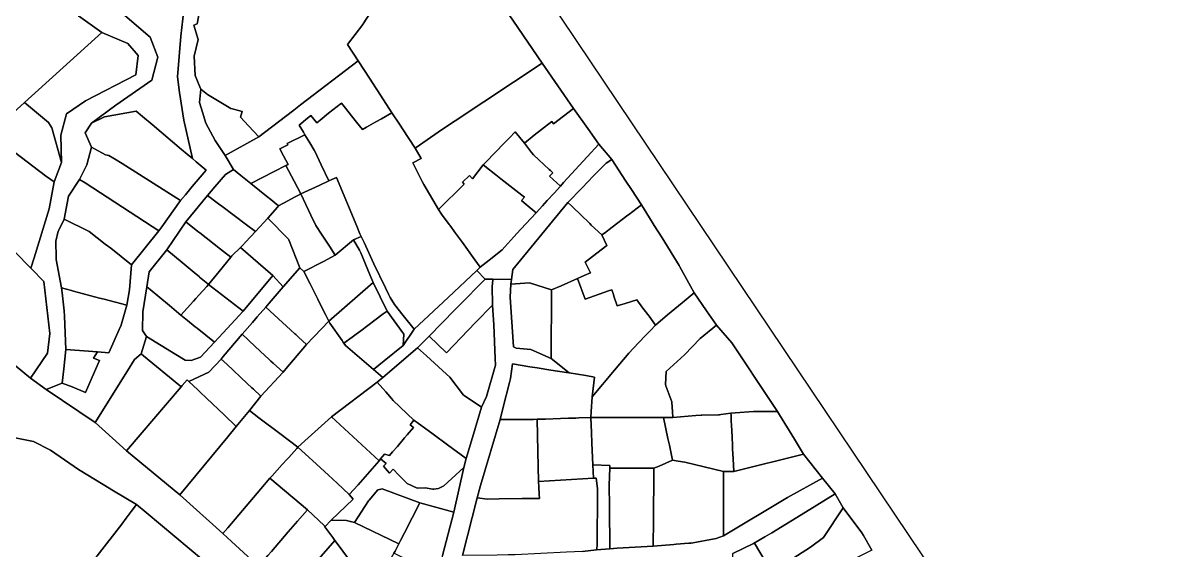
# Model space of a CAD drawing. Header units: inches. Extents: x 469561 to 471650, y 1000291 to 1003909.
# Drawn here: x 471252 to 471650.1, y 1000671.8 to 1000854.3 of the extents above; entities that cross this region are included whole.
import ezdxf

# ---------------------------------------------------------------- set-up
doc = ezdxf.new("R2010")
doc.units = ezdxf.units.IN
doc.header["$MEASUREMENT"] = 0
doc.layers.add('Gulele_10_08_New_Parcel', color=7, linetype='Continuous')

msp = doc.modelspace()

# ---------------------------------------------------------------- linework, layer by layer
at = {"layer": 'Gulele_10_08_New_Parcel'}
for points in [[(471210.7832, 1001089.9312), (471292.878, 1001049.4518), (471342.8864, 1000998.2741), (471650.0704, 1000541.6691), (471550.5929, 1000523.9353), (471546.8651, 1000523.2889), (471323.0086, 1000485.5633), (471314.7593, 1000483.8734), (471306.6488, 1000481.6092), (471298.7171, 1000478.7819), (471291.0031, 1000475.4052), (471283.545, 1000471.4959), (471276.3794, 1000467.0731), (471269.5416, 1000462.1588), (471211.4731, 1000417.2532)], [(471245.1593, 1001057.2793), (471253.4393, 1001053.8793), (471262.6893, 1001050.4793), (471275.6893, 1001042.5793), (471285.1593, 1001036.1793), (471291.1293, 1001031.8793), (471294.7193, 1001029.3793), (471297.3093, 1001027.2793), (471301.9393, 1001023.2793), (471305.6593, 1001019.6793), (471307.9891, 1001017.1948), (471311.3793, 1001013.5793), (471315.6293, 1001008.3793), (471311.0722, 1000992.4112), (471309.3212, 1000965.116), (471306.497, 1000942.2851), (471293.6187, 1000924.5404), (471290.4557, 1000920.1325), (471288.1398, 1000911.5991), (471268.9354, 1000863.1119), (471271.3077, 1000856.7826), (471279.3864, 1000851.0554), (471252.5699, 1000826.7976), (471240.647, 1000816.0123)], [(471546.3347, 1000671.7673), (471543.4425, 1000676.8287), (471542.9199, 1000677.7432), (471536.353, 1000686.3459), (471533.5593, 1000691.2793), (471529.2651, 1000696.6538), (471522.6298, 1000704.9585), (471519.4887, 1000710.1126), (471514.3441, 1000718.5541), (471513.605, 1000719.7668), (471511.7502, 1000722.5527), (471497.7798, 1000743.5364), (471492.4412, 1000749.7013), (471492.2079, 1000750.0359), (471489.0359, 1000754.5859), (471484.6875, 1000760.8234), (471483.4164, 1000763.1672), (471479.7982, 1000769.8388), (471479.5593, 1000770.2793), (471473.5909, 1000779.8543), (471470.9098, 1000784.1555), (471470.1707, 1000785.3413), (471466.4693, 1000791.2793), (471462.9777, 1000796.5871), (471461.0793, 1000799.4729), (471456.1512, 1000806.9644), (471451.6388, 1000812.3666), (471447.8389, 1000817.7085), (471442.8682, 1000824.6963), (471432.0593, 1000840.3793), (471390.571, 1000901.2152)], [(471314.5021, 1000865.0417), (471312.463, 1000853.9883), (471311.3066, 1000853.4896), (471312.7878, 1000848.5497), (471311.3355, 1000842.7974), (471311.766, 1000836.1337), (471313.5443, 1000831.6412), (471313.6308, 1000831.4227), (471313.2382, 1000826.7117), (471314.2319, 1000823.4594), (471315.3974, 1000819.6452), (471318.6363, 1000813.5601), (471322.1695, 1000808.4565), (471325.0471, 1000803.5629), (471322.2793, 1000801.8793), (471318.561, 1000797.5776), (471315.9693, 1000794.5793), (471308.4693, 1000785.3793), (471301.8793, 1000775.6793), (471295.7981, 1000768.1356), (471294.9393, 1000762.9793), (471293.5301, 1000754.2932), (471293.4519, 1000747.8021), (471294.8393, 1000745.6793), (471292.9827, 1000739.6687), (471290.7147, 1000737.7917), (471288.2238, 1000733.8205), (471277.0287, 1000715.9723), (471260.0936, 1000727.3552), (471265.6546, 1000729.5662), (471269.0716, 1000728.2932), (471273.7391, 1000726.2969), (471276.0259, 1000731.6435), (471278.496, 1000737.4188), (471276.5202, 1000738.2639), (471277.8488, 1000740.363), (471281.8314, 1000740.0486), (471285.8554, 1000749.1762), (471285.9067, 1000749.3512), (471288.0147, 1000756.5372), (471288.9006, 1000761.8503), (471289.5995, 1000770.5343), (471299.1293, 1000782.2793), (471300.1039, 1000783.6511), (471306.5893, 1000792.7793), (471308.3239, 1000794.8386), (471310.719, 1000797.6821), (471315.4956, 1000803.3529), (471312.086, 1000806.2248), (471310.765, 1000807.3375), (471307.7797, 1000820.6745), (471306.2279, 1000830.2015), (471305.5931, 1000835.6707), (471306.7922, 1000849.7847), (471308.1323, 1000861.7464)], [(471375.3222, 1000862.3528), (471369.9693, 1000853.9793), (471369.8055, 1000853.763), (471364.5659, 1000846.8409), (471368.2567, 1000841.1804), (471348.2785, 1000825.9275), (471345.9224, 1000824.1287), (471338.1772, 1000818.2155), (471333.7508, 1000814.836), (471330.1949, 1000818.6927), (471327.4385, 1000821.6822), (471327.9913, 1000823.6859), (471324.2042, 1000824.7003), (471324.122, 1000824.7223), (471316.0383, 1000829.5124), (471313.6308, 1000831.4227), (471313.5443, 1000831.6412), (471311.766, 1000836.1337), (471311.3355, 1000842.7974), (471312.7878, 1000848.5497), (471311.3066, 1000853.4896), (471312.463, 1000853.9883), (471314.5021, 1000865.0417)], [(471286.5617, 1000857.5462), (471296.104, 1000849.3795), (471298.8152, 1000842.4851), (471296.6688, 1000834.4604), (471284.2424, 1000825.8706), (471275.7464, 1000819.6452), (471273.5872, 1000816.21), (471275.7747, 1000811.2886), (471274.176, 1000805.1195), (471271.5903, 1000800.1407), (471267.8308, 1000794.3444), (471266.3243, 1000786.3736), (471265.6616, 1000785.0402), (471264.2403, 1000782.1806), (471263.38, 1000778.7182), (471263.5582, 1000772.9262), (471263.5763, 1000772.3387), (471265.3349, 1000762.5403), (471265.6373, 1000760.8556), (471266.252, 1000754.5553), (471266.4225, 1000752.8076), (471266.9132, 1000741.2263), (471266.2245, 1000734.5475), (471265.6546, 1000729.5662), (471260.0936, 1000727.3552), (471254.5953, 1000731.32), (471260.484, 1000739.9569), (471261.3674, 1000746.729), (471259.2081, 1000764.7879), (471254.9463, 1000769.1594), (471254.7478, 1000769.363), (471255.8611, 1000772.9997), (471259.3244, 1000784.3122), (471261.0565, 1000789.9701), (471262.8393, 1000799.2793), (471265.3793, 1000805.9793), (471265.151, 1000815.4724), (471267.0714, 1000822.8189), (471273.7365, 1000827.3399), (471291.1334, 1000836.3818), (471291.9242, 1000843.0502), (471288.4222, 1000847.2321), (471279.3864, 1000851.0554), (471271.3077, 1000856.7826)], [(471397.5132, 1000669.8831), (471401.4542, 1000684.8463), (471404.8599, 1000700.4042), (471405.7201, 1000703.4542), (471407.868, 1000710.7634), (471410.9599, 1000721.2851), (471412.6805, 1000724.9608), (471415.8087, 1000735.7532), (471415.7402, 1000738.0729), (471415.257, 1000749.7074), (471415.2514, 1000749.8023), (471414.8513, 1000756.5969), (471414.7103, 1000763.2392), (471414.7555, 1000763.8923), (471414.8702, 1000765.5497), (471421.3604, 1000765.4883), (471421.1324, 1000763.8741), (471420.8781, 1000759.2981), (471422.0893, 1000742.1793), (471423.039, 1000741.6933), (471428.1234, 1000741.1849), (471435.1145, 1000738.1342), (471441.3754, 1000733.0877), (471440.452, 1000733.2352), (471435.0101, 1000734.1044), (471430.3218, 1000734.8533), (471427.7426, 1000735.2652), (471421.7491, 1000736.2225), (471421.0593, 1000731.1793), (471420.7009, 1000729.7569), (471418.5486, 1000721.2163), (471417.4673, 1000716.9252), (471410.6933, 1000694.0675), (471409.4382, 1000689.8324), (471404.3538, 1000669.8761)], [(471226.5893, 1000754.3793), (471254.5953, 1000731.32), (471260.0936, 1000727.3552), (471277.0287, 1000715.9723), (471283.097, 1000710.4715), (471287.8993, 1000706.1183), (471306.4341, 1000690.8682), (471321.2932, 1000677.495), (471324.3013, 1000674.7344), (471328.4662, 1000670.9122)], [(471249.3475, 1000710.6718), (471255.6781, 1000709.3649), (471261.5872, 1000706.3748), (471271.2695, 1000699.6114), (471279.8624, 1000694.4454), (471283.4533, 1000692.2866), (471291.3817, 1000687.5201), (471289.5344, 1000685.1015), (471287.7971, 1000682.8267), (471286.2342, 1000680.7804), (471277.7876, 1000669.7213)], [(471314.6573, 1000668.1238), (471294.7127, 1000684.7442), (471291.3817, 1000687.5201), (471283.4533, 1000692.2866), (471279.8624, 1000694.4454), (471271.2695, 1000699.6114), (471261.5872, 1000706.3748), (471255.6781, 1000709.3649), (471249.3475, 1000710.6718)], [(471445.9824, 1000671.2743), (471450.8761, 1000671.7827), (471455.4521, 1000672.2276), (471458.0521, 1000672.3812), (471470.5147, 1000673.1174), (471477.6741, 1000673.7025), (471478.4535, 1000673.7662), (471482.9036, 1000674.1299), (471483.7341, 1000674.1978), (471492.3776, 1000675.7867), (471494.8563, 1000676.6765), (471517.0917, 1000689.9165), (471529.2651, 1000696.6538), (471533.5593, 1000691.2793), (471523.3093, 1000684.8793), (471511.6593, 1000677.7793), (471509.2411, 1000676.3464), (471505.3158, 1000674.0204), (471498.1333, 1000670.5852)]]:
    msp.add_lwpolyline(points, dxfattribs=at)
for points in [[(471364.5659, 1000846.8409), (471369.8055, 1000853.763), (471369.9693, 1000853.9793), (471375.3222, 1000862.3528), (471378.2908, 1000868.6432), (471381.7493, 1000880.8793), (471385.1893, 1000888.3793), (471390.571, 1000901.2152), (471432.0593, 1000840.3793), (471401.8393, 1000820.3793), (471397.4693, 1000817.5793), (471387.9442, 1000810.9854), (471385.8075, 1000814.2625), (471385.2981, 1000815.0437), (471382.5328, 1000819.2849), (471379.9549, 1000823.2386), (471374.9306, 1000830.9444), (471374.235, 1000832.0113), (471372.3728, 1000834.8674), (471368.2567, 1000841.1804)], [(471275.7464, 1000819.6452), (471284.2424, 1000825.8706), (471296.6688, 1000834.4604), (471298.8152, 1000842.4851), (471296.104, 1000849.3795), (471286.5617, 1000857.5462), (471296.8793, 1000866.8793), (471299.9118, 1000864.2993), (471306.082, 1000869.6191), (471308.485, 1000868.0271), (471308.1323, 1000861.7464), (471306.7922, 1000849.7847), (471305.5931, 1000835.6707), (471306.2279, 1000830.2015), (471307.7797, 1000820.6745), (471310.765, 1000807.3375), (471308.9358, 1000808.8783), (471307.0149, 1000810.4963), (471296.7735, 1000819.1227), (471293.4148, 1000821.9518), (471291.2742, 1000823.7549), (471280.2611, 1000821.8044)], [(471252.5699, 1000826.7976), (471279.3864, 1000851.0554), (471288.4222, 1000847.2321), (471291.9242, 1000843.0502), (471291.1334, 1000836.3818), (471273.7365, 1000827.3399), (471267.0714, 1000822.8189), (471265.151, 1000815.4724), (471265.3793, 1000805.9793), (471262.0593, 1000817.9793), (471260.8093, 1000819.8793)], [(471322.1695, 1000808.4565), (471333.7508, 1000814.836), (471338.1772, 1000818.2155), (471345.9224, 1000824.1287), (471348.2785, 1000825.9275), (471368.2567, 1000841.1804), (471372.3728, 1000834.8674), (471374.235, 1000832.0113), (471374.9306, 1000830.9444), (471379.9549, 1000823.2386), (471376.2685, 1000821.1456), (471374.3814, 1000820.0742), (471371.1741, 1000818.2532), (471369.7232, 1000817.4295), (471367.6615, 1000820.0066), (471363.3368, 1000825.4125), (471362.4204, 1000826.5579), (471357.9656, 1000823.0144), (471355.0549, 1000820.6858), (471353.8523, 1000819.7238), (471351.8573, 1000822.2176), (471350.0181, 1000820.7463), (471348.4242, 1000819.4712), (471347.7262, 1000818.9128), (471349.2265, 1000816.4481), (471349.7532, 1000815.5829), (471343.6471, 1000812.5436), (471343.8334, 1000812.0961), (471341.0898, 1000810.7417), (471342.398, 1000808.2997), (471343.9818, 1000805.3431), (471343.1706, 1000804.9108), (471330.9946, 1000798.7599), (471327.594, 1000801.5062), (471325.0471, 1000803.5629)], [(471387.1939, 1000805.884), (471390.1092, 1000807.3622), (471387.9442, 1000810.9854), (471397.4693, 1000817.5793), (471401.8393, 1000820.3793), (471432.0593, 1000840.3793), (471442.8682, 1000824.6963), (471436.0043, 1000819.3577), (471435.3873, 1000820.1509), (471429.2745, 1000815.3965), (471425.8488, 1000812.7321), (471422.6577, 1000816.5612), (471420.6491, 1000814.506), (471419.0066, 1000812.8254), (471412.4656, 1000806.1326), (471411.5201, 1000805.1651), (471407.9149, 1000800.3559), (471406.8393, 1000801.4793), (471404.3825, 1000799.1272), (471404.9894, 1000798.5116), (471396.0281, 1000789.6774), (471390.9993, 1000798.3793), (471390.4677, 1000799.4277)], [(471313.2382, 1000826.7117), (471313.6308, 1000831.4227), (471316.0383, 1000829.5124), (471324.122, 1000824.7223), (471324.2042, 1000824.7003), (471327.9913, 1000823.6859), (471327.4385, 1000821.6822), (471330.1949, 1000818.6927), (471333.7508, 1000814.836), (471322.1695, 1000808.4565), (471318.6363, 1000813.5601), (471315.3974, 1000819.6452), (471314.2319, 1000823.4594)], [(471240.647, 1000816.0123), (471252.5699, 1000826.7976), (471260.8093, 1000819.8793), (471262.0593, 1000817.9793), (471265.3793, 1000805.9793), (471262.8393, 1000799.2793), (471259.8393, 1000801.3793), (471249.0319, 1000809.6194)], [(471347.7262, 1000818.9128), (471348.4242, 1000819.4712), (471350.0181, 1000820.7463), (471351.8573, 1000822.2176), (471353.8523, 1000819.7238), (471355.0549, 1000820.6858), (471357.9656, 1000823.0144), (471362.4204, 1000826.5579), (471363.3368, 1000825.4125), (471367.6615, 1000820.0066), (471369.7232, 1000817.4295), (471371.1741, 1000818.2532), (471374.3814, 1000820.0742), (471376.2685, 1000821.1456), (471379.9549, 1000823.2386), (471382.5328, 1000819.2849), (471385.2981, 1000815.0437), (471385.8075, 1000814.2625), (471387.9442, 1000810.9854), (471390.1092, 1000807.3622), (471387.1939, 1000805.884), (471390.4677, 1000799.4277), (471390.9993, 1000798.3793), (471396.0281, 1000789.6774), (471397.1675, 1000788.115), (471399.7848, 1000784.5262), (471399.9727, 1000784.2687), (471402.0161, 1000781.4668), (471404.3496, 1000778.2671), (471408.7197, 1000772.275), (471410.5822, 1000769.7211), (471409.3513, 1000768.5654), (471399.3882, 1000759.2112), (471387.7024, 1000748.2395), (471383.8716, 1000752.9649), (471380.7793, 1000756.7793), (471379.3683, 1000759.2098), (471378.6893, 1000760.3793), (471377.6633, 1000762.5543), (471373.7098, 1000770.9357), (471370.268, 1000778.2323), (471369.2632, 1000780.3624), (471368.8265, 1000781.2882), (471367.7326, 1000783.9239), (471360.755, 1000800.736), (471359.1461, 1000800.0682), (471358.0187, 1000799.6003), (471355.3838, 1000805.2076), (471354.7136, 1000806.6338), (471353.0649, 1000810.1422), (471353.0141, 1000810.2256), (471351.4652, 1000812.7702), (471349.7532, 1000815.5829), (471349.2265, 1000816.4481)], [(471425.8488, 1000812.7321), (471429.2745, 1000815.3965), (471435.3873, 1000820.1509), (471436.0043, 1000819.3577), (471442.8682, 1000824.6963), (471447.8389, 1000817.7085), (471451.6388, 1000812.3666), (471447.6579, 1000807.9977), (471439.4663, 1000799.0078), (471438.3747, 1000797.8098), (471434.5834, 1000801.2651), (471435.6865, 1000802.452), (471434.9044, 1000803.1788), (471434.4353, 1000803.6148), (471429.0409, 1000808.628), (471428.3815, 1000809.4758), (471425.924, 1000812.6354)], [(471273.5872, 1000816.21), (471275.7464, 1000819.6452), (471280.2611, 1000821.8044), (471291.2742, 1000823.7549), (471293.4148, 1000821.9518), (471296.7735, 1000819.1227), (471307.0149, 1000810.4963), (471308.9358, 1000808.8783), (471310.765, 1000807.3375), (471312.086, 1000806.2248), (471315.4956, 1000803.3529), (471310.719, 1000797.6821), (471308.3239, 1000794.8386), (471306.5893, 1000792.7793), (471286.4447, 1000805.5929), (471283.7944, 1000807.2787), (471281.8054, 1000808.4305), (471280.6112, 1000808.6542), (471275.7747, 1000811.2886)], [(471411.5201, 1000805.1651), (471412.4656, 1000806.1326), (471419.0066, 1000812.8254), (471420.6491, 1000814.506), (471422.6577, 1000816.5612), (471425.8488, 1000812.7321), (471425.924, 1000812.6354), (471428.3815, 1000809.4758), (471429.0409, 1000808.628), (471434.4353, 1000803.6148), (471434.9044, 1000803.1788), (471435.6865, 1000802.452), (471434.5834, 1000801.2651), (471438.3747, 1000797.8098), (471436.1695, 1000795.4012), (471433.8042, 1000792.8179), (471432.1183, 1000790.9765), (471429.9105, 1000788.5651), (471425.7793, 1000791.9793), (471424.8793, 1000792.7793), (471425.9393, 1000793.9793), (471424.9823, 1000794.7217), (471417.6893, 1000800.3793), (471415.9263, 1000801.747)], [(471341.0898, 1000810.7417), (471343.8334, 1000812.0961), (471343.6471, 1000812.5436), (471349.7532, 1000815.5829), (471351.4652, 1000812.7702), (471353.0141, 1000810.2256), (471353.0649, 1000810.1422), (471354.7136, 1000806.6338), (471355.3838, 1000805.2076), (471358.0187, 1000799.6003), (471354.6641, 1000798.0335), (471348.3393, 1000795.0793), (471345.9886, 1000799.5564), (471343.1706, 1000804.9108), (471343.9818, 1000805.3431), (471342.398, 1000808.2997)], [(471409.3513, 1000768.5654), (471410.5822, 1000769.7211), (471413.6548, 1000772.1618), (471418.1155, 1000775.705), (471419.1187, 1000776.7269), (471422.2134, 1000780.2077), (471424.5146, 1000782.796), (471424.5868, 1000782.8732), (471429.9105, 1000788.5651), (471432.1183, 1000790.9765), (471433.8042, 1000792.8179), (471436.1695, 1000795.4012), (471438.3747, 1000797.8098), (471439.4663, 1000799.0078), (471447.6579, 1000807.9977), (471451.6388, 1000812.3666), (471456.1512, 1000806.9644), (471454.1684, 1000805.7676), (471452.4781, 1000804.0186), (471449.8588, 1000801.3084), (471445.8578, 1000797.1686), (471440.9393, 1000792.0793), (471421.8393, 1000768.8793), (471421.3604, 1000765.4883), (471414.8702, 1000765.5497), (471412.2894, 1000765.6279)], [(471233.8952, 1000793.7796), (471238.5072, 1000799.3377), (471241.3032, 1000802.1069), (471247.3948, 1000806.2123), (471249.0319, 1000809.6194), (471259.8393, 1000801.3793), (471262.8393, 1000799.2793), (471261.0565, 1000789.9701), (471259.3244, 1000784.3122), (471255.8611, 1000772.9997), (471254.7478, 1000769.363), (471249.2206, 1000775.0326), (471248.8404, 1000775.4226), (471245.6965, 1000778.6475), (471244.075, 1000780.3107), (471241.5633, 1000782.8871), (471240.2256, 1000784.2592), (471236.3401, 1000788.2448)], [(471271.5903, 1000800.1407), (471274.176, 1000805.1195), (471275.7747, 1000811.2886), (471280.6112, 1000808.6542), (471281.8054, 1000808.4305), (471283.7944, 1000807.2787), (471286.4447, 1000805.5929), (471306.5893, 1000792.7793), (471300.1039, 1000783.6511), (471299.1293, 1000782.2793), (471296.7811, 1000783.8023), (471273.5282, 1000798.8838)], [(471330.9946, 1000798.7599), (471343.1706, 1000804.9108), (471345.9886, 1000799.5564), (471348.3393, 1000795.0793), (471347.2832, 1000794.5177), (471346.1678, 1000793.9246), (471343.8203, 1000792.6762), (471340.6293, 1000790.9793), (471337.3757, 1000793.6068), (471337.0429, 1000793.8755)], [(471396.0281, 1000789.6774), (471404.9894, 1000798.5116), (471404.3825, 1000799.1272), (471406.8393, 1000801.4793), (471407.9149, 1000800.3559), (471411.5201, 1000805.1651), (471415.9263, 1000801.747), (471417.6893, 1000800.3793), (471424.9823, 1000794.7217), (471425.9393, 1000793.9793), (471424.8793, 1000792.7793), (471425.7793, 1000791.9793), (471429.9105, 1000788.5651), (471424.5868, 1000782.8732), (471424.5146, 1000782.796), (471422.2134, 1000780.2077), (471419.1187, 1000776.7269), (471418.1155, 1000775.705), (471413.6548, 1000772.1618), (471410.5822, 1000769.7211), (471408.7197, 1000772.275), (471404.3496, 1000778.2671), (471402.0161, 1000781.4668), (471399.9727, 1000784.2687), (471399.7848, 1000784.5262), (471397.1675, 1000788.115)], [(471440.9393, 1000792.0793), (471445.8578, 1000797.1686), (471449.8588, 1000801.3084), (471452.4781, 1000804.0186), (471454.1684, 1000805.7676), (471456.1512, 1000806.9644), (471461.0793, 1000799.4729), (471462.9777, 1000796.5871), (471466.4693, 1000791.2793), (471461.9678, 1000787.8819), (471461.7772, 1000787.7381), (471456.2849, 1000783.593), (471453.5887, 1000781.5581), (471452.6893, 1000780.8793), (471449.0293, 1000784.2793), (471448.5183, 1000784.8563), (471448.4093, 1000784.9793), (471442.4993, 1000790.6793), (471442.2115, 1000790.9375)], [(471266.3243, 1000786.3736), (471267.8308, 1000794.3444), (471271.5903, 1000800.1407), (471273.5282, 1000798.8838), (471296.7811, 1000783.8023), (471299.1293, 1000782.2793), (471289.5995, 1000770.5343), (471282.4203, 1000776.2645), (471280.5358, 1000777.7361), (471274.9906, 1000782.0663)], [(471315.9693, 1000794.5793), (471318.561, 1000797.5776), (471322.2793, 1000801.8793), (471325.0471, 1000803.5629), (471327.594, 1000801.5062), (471330.9946, 1000798.7599), (471337.0429, 1000793.8755), (471337.3757, 1000793.6068), (471340.6293, 1000790.9793), (471340.2244, 1000790.517), (471336.8562, 1000786.6704), (471332.639, 1000782.1174), (471329.5434, 1000784.4316), (471320.9409, 1000790.8626), (471319.8265, 1000791.6958)], [(471348.3393, 1000795.0793), (471354.6641, 1000798.0335), (471358.0187, 1000799.6003), (471359.1461, 1000800.0682), (471360.755, 1000800.736), (471367.7326, 1000783.9239), (471368.8265, 1000781.2882), (471369.2632, 1000780.3624), (471366.6526, 1000779.1626), (471360.3093, 1000773.8793), (471358.3119, 1000776.9571), (471357.3613, 1000778.4218), (471357.1293, 1000778.7793), (471355.5588, 1000781.1665), (471353.5742, 1000784.183), (471353.3793, 1000784.4793), (471352.7343, 1000785.8359), (471350.0661, 1000791.4476)], [(471308.4693, 1000785.3793), (471315.9693, 1000794.5793), (471319.8265, 1000791.6958), (471320.9409, 1000790.8626), (471329.5434, 1000784.4316), (471332.639, 1000782.1174), (471329.2695, 1000778.4795), (471328.0189, 1000777.1293), (471327.6419, 1000776.7605), (471327.404, 1000776.5278), (471324.4214, 1000773.61), (471324.0905, 1000773.2052), (471321.5753, 1000775.1654), (471320.5406, 1000775.9718), (471313.2935, 1000781.6196), (471312.6228, 1000782.1424)], [(471336.8562, 1000786.6704), (471340.2244, 1000790.517), (471340.6293, 1000790.9793), (471343.8203, 1000792.6762), (471346.1678, 1000793.9246), (471347.2832, 1000794.5177), (471348.3393, 1000795.0793), (471350.0661, 1000791.4476), (471352.7343, 1000785.8359), (471353.3793, 1000784.4793), (471353.5742, 1000784.183), (471355.5588, 1000781.1665), (471357.1293, 1000778.7793), (471357.3613, 1000778.4218), (471358.3119, 1000776.9571), (471360.3093, 1000773.8793), (471356.1937, 1000771.7212), (471349.4393, 1000768.1793), (471347.9614, 1000769.4651), (471344.227, 1000779.2201), (471344.1293, 1000779.4754)], [(471421.1324, 1000763.8741), (471421.3604, 1000765.4883), (471421.8393, 1000768.8793), (471440.9393, 1000792.0793), (471442.2115, 1000790.9375), (471442.4993, 1000790.6793), (471448.4093, 1000784.9793), (471448.5183, 1000784.8563), (471449.0293, 1000784.2793), (471452.6893, 1000780.8793), (471454.4988, 1000777.2842), (471453.99, 1000776.8951), (471446.9485, 1000771.4747), (471448.7788, 1000767.7509), (471446.6305, 1000766.8144), (471444.3022, 1000765.7995), (471438.6178, 1000763.3216), (471435.3093, 1000761.8793), (471427.6785, 1000764.2554)], [(471444.3022, 1000765.7995), (471446.6305, 1000766.8144), (471448.7788, 1000767.7509), (471446.9485, 1000771.4747), (471453.99, 1000776.8951), (471454.4988, 1000777.2842), (471452.6893, 1000780.8793), (471453.5887, 1000781.5581), (471456.2849, 1000783.593), (471461.7772, 1000787.7381), (471461.9678, 1000787.8819), (471466.4693, 1000791.2793), (471470.1707, 1000785.3413), (471470.9098, 1000784.1555), (471473.5909, 1000779.8543), (471479.5593, 1000770.2793), (471479.7982, 1000769.8388), (471483.4164, 1000763.1672), (471484.6875, 1000760.8234), (471480.592, 1000757.4105), (471475.5201, 1000753.184), (471471.3409, 1000749.7013), (471469.0881, 1000752.7271), (471466.9776, 1000755.5618), (471464.8583, 1000758.4083), (471460.7609, 1000757.1446), (471458.0579, 1000756.311), (471456.9139, 1000759.6794), (471456.7278, 1000760.2205), (471456.1557, 1000761.8835), (471455.0698, 1000761.51), (471446.8946, 1000758.6979)], [(471263.38, 1000778.7182), (471264.2403, 1000782.1806), (471265.6616, 1000785.0402), (471266.3243, 1000786.3736), (471274.9906, 1000782.0663), (471280.5358, 1000777.7361), (471282.4203, 1000776.2645), (471289.5995, 1000770.5343), (471288.9006, 1000761.8503), (471288.0147, 1000756.5372), (471280.1065, 1000758.6304), (471278.5964, 1000759.0301), (471269.5667, 1000761.4202), (471268.7865, 1000761.6267), (471265.3349, 1000762.5403), (471263.5763, 1000772.3387), (471263.5582, 1000772.9262)], [(471301.8793, 1000775.6793), (471308.4693, 1000785.3793), (471312.6228, 1000782.1424), (471313.2935, 1000781.6196), (471320.5406, 1000775.9718), (471321.5753, 1000775.1654), (471324.0905, 1000773.2052), (471320.0544, 1000768.2679), (471316.3662, 1000763.7561), (471316.0777, 1000763.9936), (471313.2703, 1000766.3041), (471313.0526, 1000766.4833), (471312.4974, 1000766.9402), (471312.0607, 1000767.2997), (471307.1729, 1000771.3225)], [(471327.404, 1000776.5278), (471327.6419, 1000776.7605), (471328.0189, 1000777.1293), (471329.2695, 1000778.4795), (471332.639, 1000782.1174), (471336.8562, 1000786.6704), (471344.1293, 1000779.4754), (471344.227, 1000779.2201), (471347.9614, 1000769.4651), (471342.241, 1000762.8675), (471338.6371, 1000766.7899), (471333.5343, 1000771.2135)], [(471366.6526, 1000779.1626), (471369.2632, 1000780.3624), (471370.268, 1000778.2323), (471373.7098, 1000770.9357), (471377.6633, 1000762.5543), (471378.6893, 1000760.3793), (471379.3683, 1000759.2098), (471380.7793, 1000756.7793), (471383.8716, 1000752.9649), (471387.7024, 1000748.2395), (471383.7797, 1000742.6405), (471384.0143, 1000746.5508), (471378.2271, 1000754.5278), (471373.3783, 1000764.4599), (471372.3937, 1000766.8065), (471369.1052, 1000774.6443), (471368.686, 1000775.6434)], [(471316.3662, 1000763.7561), (471320.0544, 1000768.2679), (471324.0905, 1000773.2052), (471324.4214, 1000773.61), (471327.404, 1000776.5278), (471333.5343, 1000771.2135), (471338.6371, 1000766.7899), (471328.4099, 1000754.5278)], [(471349.4393, 1000768.1793), (471356.1937, 1000771.7212), (471360.3093, 1000773.8793), (471366.6526, 1000779.1626), (471368.686, 1000775.6434), (471369.1052, 1000774.6443), (471372.3937, 1000766.8065), (471373.3783, 1000764.4599), (471358.0293, 1000750.9793), (471356.8693, 1000753.3021), (471355.4061, 1000756.2317), (471354.2065, 1000758.6338), (471353.5283, 1000759.9917), (471351.556, 1000763.9409)], [(471226.5893, 1000754.3793), (471234.8284, 1000762.1711), (471235.2644, 1000762.5835), (471240.2333, 1000767.2827), (471241.0848, 1000768.088), (471241.9905, 1000767.1313), (471245.9432, 1000770.523), (471244.8651, 1000771.6631), (471248.8404, 1000775.4226), (471249.2206, 1000775.0326), (471254.7478, 1000769.363), (471254.9463, 1000769.1594), (471259.2081, 1000764.7879), (471261.3674, 1000746.729), (471260.484, 1000739.9569), (471254.5953, 1000731.32)], [(471294.9393, 1000762.9793), (471295.7981, 1000768.1356), (471301.8793, 1000775.6793), (471307.1729, 1000771.3225), (471312.0607, 1000767.2997), (471312.4974, 1000766.9402), (471313.0526, 1000766.4833), (471313.2703, 1000766.3041), (471316.0777, 1000763.9936), (471316.3662, 1000763.7561), (471315.7491, 1000763.0737), (471312.9861, 1000760.0187), (471311.9991, 1000758.9274), (471311.0808, 1000757.9121), (471306.7469, 1000753.1201), (471305.2452, 1000754.374), (471302.7742, 1000756.4373), (471296.1543, 1000761.9648)], [(471336.2305, 1000755.9355), (471337.3685, 1000757.248), (471342.241, 1000762.8675), (471347.9614, 1000769.4651), (471349.4393, 1000768.1793), (471351.556, 1000763.9409), (471353.5283, 1000759.9917), (471354.2065, 1000758.6338), (471355.4061, 1000756.2317), (471356.8693, 1000753.3021), (471358.0293, 1000750.9793), (471355.4738, 1000748.3414), (471350.2793, 1000742.9793), (471347.5342, 1000745.5109), (471346.6038, 1000746.369), (471346.2505, 1000746.6948), (471339.1074, 1000753.2823)], [(471373.5347, 1000734.2725), (471377.1876, 1000737.2562), (471383.7797, 1000742.6405), (471387.7024, 1000748.2395), (471399.3882, 1000759.2112), (471409.3513, 1000768.5654), (471412.2894, 1000765.6279), (471403.1013, 1000756.2923), (471401.8023, 1000754.9724), (471392.8359, 1000745.8622), (471388.8277, 1000741.7751), (471376.8134, 1000731.4697)], [(471292.9827, 1000739.6687), (471294.8393, 1000745.6793), (471305.0522, 1000739.4859), (471308.2328, 1000737.5571), (471310.3444, 1000737.4007), (471313.5893, 1000738.5793), (471318.3996, 1000743.8136), (471321.4044, 1000747.0297), (471328.4099, 1000754.5278), (471338.6371, 1000766.7899), (471342.241, 1000762.8675), (471337.3685, 1000757.248), (471336.2305, 1000755.9355), (471333.2622, 1000752.5265), (471331.5877, 1000750.6032), (471328.0143, 1000746.4992), (471321.4576, 1000738.7517), (471320.7193, 1000737.8793), (471316.51, 1000733.3551), (471309.5433, 1000730.1748), (471308.9367, 1000730.7532), (471307.2059, 1000728.7265), (471306.849, 1000728.3084), (471306.0796, 1000728.9388), (471293.7508, 1000739.0394)], [(471358.0293, 1000750.9793), (471373.3783, 1000764.4599), (471378.2271, 1000754.5278), (471376.9477, 1000753.572), (471374.0447, 1000751.4033), (471369.1343, 1000747.735), (471367.553, 1000746.5537), (471366.1937, 1000745.5383), (471363.2837, 1000743.3644), (471362.9622, 1000743.8304), (471362.6407, 1000744.2964), (471358.4381, 1000750.3868)], [(471392.8359, 1000745.8622), (471401.8023, 1000754.9724), (471403.1013, 1000756.2923), (471412.2894, 1000765.6279), (471414.8702, 1000765.5497), (471414.7555, 1000763.8923), (471414.7103, 1000763.2392), (471414.8513, 1000756.5969), (471408.9658, 1000750.5216), (471398.838, 1000740.0545)], [(471435.1145, 1000738.1342), (471435.3093, 1000761.8793), (471438.6178, 1000763.3216), (471444.3022, 1000765.7995), (471446.8946, 1000758.6979), (471455.0698, 1000761.51), (471456.1557, 1000761.8835), (471456.7278, 1000760.2205), (471456.9139, 1000759.6794), (471458.0579, 1000756.311), (471460.7609, 1000757.1446), (471464.8583, 1000758.4083), (471466.9776, 1000755.5618), (471469.0881, 1000752.7271), (471471.3409, 1000749.7013), (471469.5863, 1000747.8016), (471468.0012, 1000746.1304), (471465.4834, 1000743.4757), (471462.1068, 1000739.9157), (471457.1129, 1000734.0181), (471449.3508, 1000724.8512), (471450.2015, 1000731.678), (471447.1329, 1000732.1682), (471441.3754, 1000733.0877)], [(471265.3349, 1000762.5403), (471268.7865, 1000761.6267), (471269.5667, 1000761.4202), (471278.5964, 1000759.0301), (471280.1065, 1000758.6304), (471288.0147, 1000756.5372), (471285.9067, 1000749.3512), (471285.8554, 1000749.1762), (471281.8314, 1000740.0486), (471277.8488, 1000740.363), (471266.9132, 1000741.2263), (471266.4225, 1000752.8076), (471266.252, 1000754.5553), (471265.6373, 1000760.8556)], [(471293.4519, 1000747.8021), (471293.5301, 1000754.2932), (471294.9393, 1000762.9793), (471296.1543, 1000761.9648), (471302.7742, 1000756.4373), (471305.2452, 1000754.374), (471306.7469, 1000753.1201), (471309.0169, 1000751.3072), (471311.7591, 1000749.1171), (471312.3606, 1000748.6367), (471318.3996, 1000743.8136), (471313.5893, 1000738.5793), (471310.3444, 1000737.4007), (471308.2328, 1000737.5571), (471305.0522, 1000739.4859), (471294.8393, 1000745.6793)], [(471306.7469, 1000753.1201), (471311.0808, 1000757.9121), (471311.9991, 1000758.9274), (471312.9861, 1000760.0187), (471315.7491, 1000763.0737), (471316.3662, 1000763.7561), (471328.4099, 1000754.5278), (471321.4044, 1000747.0297), (471318.3996, 1000743.8136), (471312.3606, 1000748.6367), (471311.7591, 1000749.1171), (471309.0169, 1000751.3072)], [(471420.8781, 1000759.2981), (471421.1324, 1000763.8741), (471427.6785, 1000764.2554), (471435.3093, 1000761.8793), (471435.1145, 1000738.1342), (471428.1234, 1000741.1849), (471423.039, 1000741.6933), (471422.0893, 1000742.1793)], [(471448.9002, 1000717.6695), (471449.0322, 1000719.774), (471449.3508, 1000724.8512), (471457.1129, 1000734.0181), (471462.1068, 1000739.9157), (471465.4834, 1000743.4757), (471468.0012, 1000746.1304), (471469.5863, 1000747.8016), (471471.3409, 1000749.7013), (471475.5201, 1000753.184), (471480.592, 1000757.4105), (471484.6875, 1000760.8234), (471489.0359, 1000754.5859), (471492.2079, 1000750.0359), (471492.4412, 1000749.7013), (471486.8483, 1000745.0617), (471481.3826, 1000739.4053), (471475.0271, 1000733.6218), (471474.7793, 1000729.0793), (471474.9449, 1000728.6256), (471476.9693, 1000723.0793), (471476.9809, 1000722.8971), (471477.1832, 1000719.7329), (471477.3151, 1000717.6695), (471474.0738, 1000717.6695), (471473.4677, 1000717.6695), (471469.5015, 1000717.6695), (471466.9556, 1000717.6695), (471466.1148, 1000717.6695), (471458.2638, 1000717.6695)], [(471388.8277, 1000741.7751), (471392.8359, 1000745.8622), (471398.838, 1000740.0545), (471408.9658, 1000750.5216), (471414.8513, 1000756.5969), (471415.2514, 1000749.8023), (471415.257, 1000749.7074), (471415.7402, 1000738.0729), (471415.8087, 1000735.7532), (471412.6805, 1000724.9608), (471410.9599, 1000721.2851), (471404.982, 1000725.2455), (471404.7035, 1000725.43), (471400.0111, 1000731.6083), (471398.8407, 1000732.6723), (471391.8902, 1000738.991)], [(471328.0143, 1000746.4992), (471331.5877, 1000750.6032), (471333.2622, 1000752.5265), (471336.2305, 1000755.9355), (471339.1074, 1000753.2823), (471346.2505, 1000746.6948), (471346.6038, 1000746.369), (471347.5342, 1000745.5109), (471350.2793, 1000742.9793), (471345.7894, 1000737.6362), (471343.7799, 1000735.2449), (471342.1742, 1000733.334), (471338.749, 1000736.5186), (471338.0013, 1000737.2137), (471337.3735, 1000737.7974), (471334.2556, 1000740.6964), (471330.4272, 1000744.2558), (471330.1337, 1000744.5287)], [(471363.2837, 1000743.3644), (471366.1937, 1000745.5383), (471367.553, 1000746.5537), (471369.1343, 1000747.735), (471374.0447, 1000751.4033), (471376.9477, 1000753.572), (471378.2271, 1000754.5278), (471384.0143, 1000746.5508), (471383.7797, 1000742.6405), (471377.1876, 1000737.2562), (471373.5347, 1000734.2725), (471363.8372, 1000742.5623)], [(471330.5215, 1000720.039), (471334.4993, 1000725.0793), (471342.1742, 1000733.334), (471343.7799, 1000735.2449), (471345.7894, 1000737.6362), (471350.2793, 1000742.9793), (471355.4738, 1000748.3414), (471358.0293, 1000750.9793), (471358.4381, 1000750.3868), (471362.6407, 1000744.2964), (471362.9622, 1000743.8304), (471363.2837, 1000743.3644), (471363.8372, 1000742.5623), (471373.5347, 1000734.2725), (471376.8134, 1000731.4697), (471374.8247, 1000729.9501), (471358.9884, 1000717.8492), (471350.918, 1000710.5913), (471347.3357, 1000707.3696), (471341.061, 1000712.0976), (471333.8313, 1000717.5451)], [(471474.7793, 1000729.0793), (471475.0271, 1000733.6218), (471481.3826, 1000739.4053), (471486.8483, 1000745.0617), (471492.4412, 1000749.7013), (471497.7798, 1000743.5364), (471511.7502, 1000722.5527), (471513.605, 1000719.7668), (471511.4126, 1000719.7701), (471505.3393, 1000719.7793), (471498.9238, 1000719.3219), (471497.4696, 1000719.1359), (471493.9988, 1000718.692), (471493.4581, 1000718.6228), (471493.1435, 1000718.6165), (471487.4264, 1000718.5022), (471487.1025, 1000718.4957), (471485.2497, 1000718.3393), (471477.3151, 1000717.6695), (471477.1832, 1000719.7329), (471476.9809, 1000722.8971), (471476.9693, 1000723.0793), (471474.9449, 1000728.6256)], [(471320.7193, 1000737.8793), (471321.4576, 1000738.7517), (471328.0143, 1000746.4992), (471330.1337, 1000744.5287), (471330.4272, 1000744.2558), (471334.2556, 1000740.6964), (471337.3735, 1000737.7974), (471338.0013, 1000737.2137), (471338.749, 1000736.5186), (471342.1742, 1000733.334), (471334.4993, 1000725.0793), (471331.9227, 1000727.4726), (471331.355, 1000728), (471329.7999, 1000729.4445), (471322.6525, 1000736.0836)], [(471265.6546, 1000729.5662), (471266.2245, 1000734.5475), (471266.9132, 1000741.2263), (471277.8488, 1000740.363), (471276.5202, 1000738.2639), (471278.496, 1000737.4188), (471276.0259, 1000731.6435), (471273.7391, 1000726.2969), (471269.0716, 1000728.2932)], [(471374.8247, 1000729.9501), (471376.8134, 1000731.4697), (471388.8277, 1000741.7751), (471391.8902, 1000738.991), (471398.8407, 1000732.6723), (471400.0111, 1000731.6083), (471404.7035, 1000725.43), (471404.982, 1000725.2455), (471410.9599, 1000721.2851), (471407.868, 1000710.7634), (471405.7201, 1000703.4542), (471399.2553, 1000708.2417), (471394.2684, 1000711.9348), (471388.7016, 1000715.9377), (471388.0357, 1000716.4374), (471387.5729, 1000716.7846), (471380.3778, 1000723.5071), (471379.7412, 1000724.2575), (471378.4583, 1000725.7696), (471377.803, 1000726.5419)], [(471277.0287, 1000715.9723), (471288.2238, 1000733.8205), (471290.7147, 1000737.7917), (471292.9827, 1000739.6687), (471293.7508, 1000739.0394), (471306.0796, 1000728.9388), (471306.849, 1000728.3084), (471287.8993, 1000706.1183), (471283.097, 1000710.4715)], [(471309.5433, 1000730.1748), (471316.51, 1000733.3551), (471320.7193, 1000737.8793), (471322.6525, 1000736.0836), (471329.7999, 1000729.4445), (471331.355, 1000728), (471331.9227, 1000727.4726), (471334.4993, 1000725.0793), (471330.5215, 1000720.039), (471325.9631, 1000714.5186), (471321.732, 1000718.5529), (471315.6853, 1000724.3184), (471313.4722, 1000726.4287), (471312.621, 1000727.2403)], [(471417.4673, 1000716.9252), (471418.5486, 1000721.2163), (471420.7009, 1000729.7569), (471421.0593, 1000731.1793), (471421.7491, 1000736.2225), (471427.7426, 1000735.2652), (471430.3218, 1000734.8533), (471435.0101, 1000734.1044), (471440.452, 1000733.2352), (471441.3754, 1000733.0877), (471447.1329, 1000732.1682), (471450.2015, 1000731.678), (471449.3508, 1000724.8512), (471449.0322, 1000719.774), (471448.9002, 1000717.6695), (471444.7054, 1000717.5284), (471443.6553, 1000717.4931), (471441.1339, 1000717.4083), (471438.4297, 1000717.3174), (471433.2029, 1000717.1417), (471430.254, 1000717.0425), (471429.037, 1000717.0313), (471425.7572, 1000717.0012), (471425.008, 1000716.9944)], [(471287.8993, 1000706.1183), (471306.849, 1000728.3084), (471307.2059, 1000728.7265), (471308.9367, 1000730.7532), (471309.5433, 1000730.1748), (471312.621, 1000727.2403), (471313.4722, 1000726.4287), (471315.6853, 1000724.3184), (471321.732, 1000718.5529), (471325.9631, 1000714.5186), (471323.0585, 1000711.0011), (471306.4341, 1000690.8682)], [(471358.9884, 1000717.8492), (471374.8247, 1000729.9501), (471377.803, 1000726.5419), (471378.4583, 1000725.7696), (471379.7412, 1000724.2575), (471380.3778, 1000723.5071), (471387.5729, 1000716.7846), (471386.3019, 1000715.149), (471387.3897, 1000714.2221), (471385.202, 1000711.6547), (471384.2774, 1000710.5696), (471381.8166, 1000707.6818), (471380.1397, 1000705.7292), (471379.1081, 1000704.4869), (471377.3093, 1000704.9809), (471375.9652, 1000703.3144), (471375.4545, 1000702.6721)], [(471306.4341, 1000690.8682), (471323.0585, 1000711.0011), (471325.9631, 1000714.5186), (471330.5215, 1000720.039), (471333.8313, 1000717.5451), (471341.061, 1000712.0976), (471347.3357, 1000707.3696), (471346.9209, 1000706.9128), (471344.156, 1000703.8677), (471343.5865, 1000703.2406), (471341.8728, 1000701.3532), (471338.3752, 1000697.5012), (471337.5935, 1000696.6403), (471334.4319, 1000692.9269), (471323.0004, 1000679.5002), (471321.2932, 1000677.495)], [(471347.3357, 1000707.3696), (471350.918, 1000710.5913), (471358.9884, 1000717.8492), (471375.4545, 1000702.6721), (471368.2031, 1000694.3144), (471365.142, 1000690.9752), (471360.9847, 1000694.9763), (471357.9342, 1000697.7462), (471352.4221, 1000702.7512), (471351.2464, 1000703.8186)], [(471375.9652, 1000703.3144), (471377.3093, 1000704.9809), (471379.1081, 1000704.4869), (471380.1397, 1000705.7292), (471381.8166, 1000707.6818), (471384.2774, 1000710.5696), (471385.202, 1000711.6547), (471387.3897, 1000714.2221), (471386.3019, 1000715.149), (471387.5729, 1000716.7846), (471388.0357, 1000716.4374), (471388.7016, 1000715.9377), (471394.2684, 1000711.9348), (471399.2553, 1000708.2417), (471405.7201, 1000703.4542), (471404.8599, 1000700.4042), (471397.8995, 1000693.9913), (471396.1008, 1000693.131), (471394.4614, 1000692.8687), (471394.1457, 1000692.8182), (471391.4429, 1000693.2704), (471388.7182, 1000693.2248), (471385.2268, 1000694.7774), (471382.2996, 1000697.7413), (471380.3597, 1000699.7236), (471379.1065, 1000698.3379), (471376.996, 1000700.7795), (471377.9523, 1000701.7693)], [(471409.4382, 1000689.8324), (471410.6933, 1000694.0675), (471417.4673, 1000716.9252), (471425.008, 1000716.9944), (471425.7572, 1000717.0012), (471429.037, 1000717.0313), (471430.254, 1000717.0425), (471430.4991, 1000705.9276), (471430.7292, 1000695.4888), (471430.8391, 1000693.6658), (471431.0016, 1000690.9722), (471431.0812, 1000689.652), (471425.1085, 1000689.566), (471417.1284, 1000689.451), (471413.0593, 1000689.3924)], [(471430.254, 1000717.0425), (471433.2029, 1000717.1417), (471438.4297, 1000717.3174), (471441.1339, 1000717.4083), (471443.6553, 1000717.4931), (471444.7054, 1000717.5284), (471448.9002, 1000717.6695), (471449.1374, 1000712.4426), (471449.3029, 1000708.796), (471449.6448, 1000701.2607), (471449.8544, 1000696.6423), (471446.0532, 1000696.413), (471430.7292, 1000695.4888), (471430.4991, 1000705.9276)], [(471448.9002, 1000717.6695), (471458.2638, 1000717.6695), (471466.1148, 1000717.6695), (471466.9556, 1000717.6695), (471469.5015, 1000717.6695), (471473.4677, 1000717.6695), (471474.0738, 1000717.6695), (471475.6409, 1000710.3669), (471475.8316, 1000709.478), (471476.1233, 1000708.1189), (471477.2515, 1000702.8612), (471472.5453, 1000700.831), (471470.7689, 1000700.0647), (471456.2843, 1000700.0647), (471455.4521, 1000700.0647), (471455.4754, 1000701.0885), (471449.6448, 1000701.2607), (471449.3029, 1000708.796), (471449.1374, 1000712.4426)], [(471474.0738, 1000717.6695), (471477.3151, 1000717.6695), (471485.2497, 1000718.3393), (471487.1025, 1000718.4957), (471487.4264, 1000718.5022), (471493.1435, 1000718.6165), (471493.4581, 1000718.6228), (471493.9988, 1000718.692), (471497.4696, 1000719.1359), (471497.5052, 1000718.4089), (471497.6035, 1000716.4035), (471497.6694, 1000715.0578), (471497.8714, 1000710.9357), (471498.0155, 1000707.9962), (471498.0715, 1000706.853), (471498.2441, 1000703.3321), (471498.4564, 1000698.9988), (471494.9198, 1000698.9843), (471481.5097, 1000702.2256), (471479.124, 1000702.5817), (471477.2515, 1000702.8612), (471476.1233, 1000708.1189), (471475.8316, 1000709.478), (471475.6409, 1000710.3669)], [(471497.4696, 1000719.1359), (471498.9238, 1000719.3219), (471505.3393, 1000719.7793), (471511.4126, 1000719.7701), (471513.605, 1000719.7668), (471514.3441, 1000718.5541), (471519.4887, 1000710.1126), (471522.6298, 1000704.9585), (471498.4564, 1000698.9988), (471498.2441, 1000703.3321), (471498.0715, 1000706.853), (471498.0155, 1000707.9962), (471497.8714, 1000710.9357), (471497.6694, 1000715.0578), (471497.6035, 1000716.4035), (471497.5052, 1000718.4089)], [(471337.5935, 1000696.6403), (471338.3752, 1000697.5012), (471341.8728, 1000701.3532), (471343.5865, 1000703.2406), (471344.156, 1000703.8677), (471346.9209, 1000706.9128), (471347.3357, 1000707.3696), (471351.2464, 1000703.8186), (471352.4221, 1000702.7512), (471357.9342, 1000697.7462), (471360.9847, 1000694.9763), (471365.142, 1000690.9752), (471366.5351, 1000689.3697), (471358.9102, 1000682.1091), (471356.7299, 1000679.791), (471356.4076, 1000680.2322), (471350.6986, 1000685.7066)], [(471494.8563, 1000676.6765), (471494.9198, 1000698.9843), (471498.4564, 1000698.9988), (471522.6298, 1000704.9585), (471529.2651, 1000696.6538), (471517.0917, 1000689.9165)], [(471358.9102, 1000682.1091), (471366.5351, 1000689.3697), (471365.142, 1000690.9752), (471368.2031, 1000694.3144), (471375.4545, 1000702.6721), (471375.9652, 1000703.3144), (471377.9523, 1000701.7693), (471376.996, 1000700.7795), (471379.1065, 1000698.3379), (471380.3597, 1000699.7236), (471382.2996, 1000697.7413), (471385.2268, 1000694.7774), (471388.7182, 1000693.2248), (471391.4429, 1000693.2704), (471394.1457, 1000692.8182), (471394.4614, 1000692.8687), (471396.1008, 1000693.131), (471397.8995, 1000693.9913), (471404.8599, 1000700.4042), (471401.4542, 1000684.8463), (471389.6451, 1000688.131), (471376.5847, 1000692.9798), (471375.6642, 1000692.7496), (471375.0206, 1000692.5887), (471372.0947, 1000689.0919), (471371.8142, 1000688.7566), (471366.9654, 1000681.2489), (471364.2282, 1000681.9527)], [(471449.6448, 1000701.2607), (471455.4754, 1000701.0885), (471455.4521, 1000700.0647), (471455.2493, 1000694.2793), (471455.3179, 1000686.821), (471455.4521, 1000672.2276), (471450.8761, 1000671.7827), (471451.0893, 1000673.2793), (471451.1561, 1000692.1877), (471451.1593, 1000693.0793), (471450.749, 1000696.6963), (471449.8544, 1000696.6423)], [(471470.5147, 1000673.1174), (471470.6015, 1000682.3182), (471470.6636, 1000688.8971), (471470.6934, 1000692.0559), (471470.7689, 1000700.0647), (471472.5453, 1000700.831), (471477.2515, 1000702.8612), (471479.124, 1000702.5817), (471481.5097, 1000702.2256), (471494.9198, 1000698.9843), (471494.8563, 1000676.6765), (471492.3776, 1000675.7867), (471483.7341, 1000674.1978), (471482.9036, 1000674.1299), (471478.4535, 1000673.7662), (471477.6741, 1000673.7025)], [(471321.2932, 1000677.495), (471323.0004, 1000679.5002), (471334.4319, 1000692.9269), (471337.5935, 1000696.6403), (471350.6986, 1000685.7066), (471347.2489, 1000681.7505), (471343.9926, 1000678.0162), (471338.1475, 1000671.3131), (471336.9161, 1000669.901), (471333.6497, 1000666.1551), (471328.4662, 1000670.9122), (471324.3013, 1000674.7344)], [(471404.3538, 1000669.8761), (471409.4382, 1000689.8324), (471413.0593, 1000689.3924), (471417.1284, 1000689.451), (471425.1085, 1000689.566), (471431.0812, 1000689.652), (471431.0016, 1000690.9722), (471430.8391, 1000693.6658), (471430.7292, 1000695.4888), (471446.0532, 1000696.413), (471449.8544, 1000696.6423), (471450.749, 1000696.6963), (471451.1593, 1000693.0793), (471451.1561, 1000692.1877), (471451.0893, 1000673.2793), (471450.8761, 1000671.7827), (471445.9824, 1000671.2743), (471440.4111, 1000671.0003), (471422.7212, 1000670.1303), (471420.2226, 1000670.0957), (471416.3852, 1000670.0426)], [(471455.2493, 1000694.2793), (471455.4521, 1000700.0647), (471456.2843, 1000700.0647), (471470.7689, 1000700.0647), (471470.6934, 1000692.0559), (471470.6636, 1000688.8971), (471470.6015, 1000682.3182), (471470.5147, 1000673.1174), (471458.0521, 1000672.3812), (471455.4521, 1000672.2276), (471455.3179, 1000686.821)], [(471366.9654, 1000681.2489), (471371.8142, 1000688.7566), (471372.0947, 1000689.0919), (471375.0206, 1000692.5887), (471375.6642, 1000692.7496), (471376.5847, 1000692.9798), (471389.6451, 1000688.131), (471384.276, 1000677.6918), (471382.9006, 1000675.0177), (471382.3344, 1000673.9168)], [(471505.3158, 1000674.0204), (471509.2411, 1000676.3464), (471511.6593, 1000677.7793), (471523.3093, 1000684.8793), (471533.5593, 1000691.2793), (471536.353, 1000686.3459), (471529.5233, 1000676.1015), (471525.0578, 1000672.7523), (471517.7116, 1000668.0261), (471515.6671, 1000666.7107), (471515.0375, 1000666.3234), (471511.5421, 1000664.173), (471505.6853, 1000674.1971)], [(471260.0405, 1000644.4952), (471268.6204, 1000657.7185), (471274.4978, 1000665.4138), (471277.7876, 1000669.7213), (471286.2342, 1000680.7804), (471287.7971, 1000682.8267), (471289.5344, 1000685.1015), (471291.3817, 1000687.5201), (471294.7127, 1000684.7442), (471314.6573, 1000668.1238), (471313.0539, 1000664.7038), (471306.2024, 1000654.1073), (471303.489, 1000649.9107), (471302.8216, 1000648.8786), (471301.1762, 1000646.2049), (471298.3618, 1000647.9369), (471293.8031, 1000642.5289), (471292.9476, 1000641.514), (471286.0313, 1000633.3093), (471282.712, 1000629.3716)], [(471333.6497, 1000666.1551), (471336.9161, 1000669.901), (471338.1475, 1000671.3131), (471343.9926, 1000678.0162), (471347.2489, 1000681.7505), (471350.6986, 1000685.7066), (471356.4076, 1000680.2322), (471356.7299, 1000679.791), (471359.4544, 1000676.0613), (471360.1457, 1000675.1149), (471355.3692, 1000669.6907), (471346.7926, 1000659.9512), (471344.1293, 1000656.9268), (471340.7173, 1000659.9314), (471334.4083, 1000665.4871)], [(471380.6292, 1000670.6878), (471381.0293, 1000671.3793), (471382.3344, 1000673.9168), (471382.9006, 1000675.0177), (471384.276, 1000677.6918), (471389.6451, 1000688.131), (471401.4542, 1000684.8463), (471397.5132, 1000669.8831), (471395.8793, 1000663.6793), (471395.6358, 1000662.9068), (471383.1492, 1000669.3812)], [(471511.5421, 1000664.173), (471515.0375, 1000666.3234), (471515.6671, 1000666.7107), (471517.7116, 1000668.0261), (471525.0578, 1000672.7523), (471529.5233, 1000676.1015), (471536.353, 1000686.3459), (471542.9199, 1000677.7432), (471543.4425, 1000676.8287), (471546.3347, 1000671.7673), (471530.6781, 1000663.9897), (471516.8894, 1000657.14), (471515.9298, 1000656.6633)], [(471356.7299, 1000679.791), (471358.9102, 1000682.1091), (471364.2282, 1000681.9527), (471366.9654, 1000681.2489), (471382.3344, 1000673.9168), (471381.0293, 1000671.3793), (471380.6292, 1000670.6878), (471379.6796, 1000669.0466), (471377.6789, 1000665.5887), (471376.1311, 1000662.9135), (471374.1604, 1000659.5076), (471373.3103, 1000657.9805), (471370.7438, 1000653.3704), (471368.5295, 1000662.7141), (471368.2137, 1000663.3093), (471366.4962, 1000666.5462), (471360.9886, 1000673.9776), (471360.1457, 1000675.1149), (471359.4544, 1000676.0613)], [(471344.1293, 1000656.9268), (471346.7926, 1000659.9512), (471355.3692, 1000669.6907), (471360.1457, 1000675.1149), (471360.9886, 1000673.9776), (471366.4962, 1000666.5462), (471362.3945, 1000662.0468), (471361.7445, 1000661.3339), (471355.2468, 1000654.2063), (471353.9431, 1000652.7763), (471351.1678, 1000649.7319), (471346.9225, 1000654.0715)], [(471497.6752, 1000639.7408), (471497.9345, 1000644.7798), (471498.002, 1000646.0905), (471498.1333, 1000670.5852), (471505.3158, 1000674.0204), (471505.6853, 1000674.1971), (471511.5421, 1000664.173), (471515.9298, 1000656.6633), (471515.7672, 1000653.4342), (471515.2472, 1000643.1088), (471515.0104, 1000638.4072), (471504.3373, 1000639.2283), (471501.0451, 1000639.4816)]]:
    msp.add_lwpolyline(points, close=True, dxfattribs=at)

doc.saveas('drawing.dxf')
